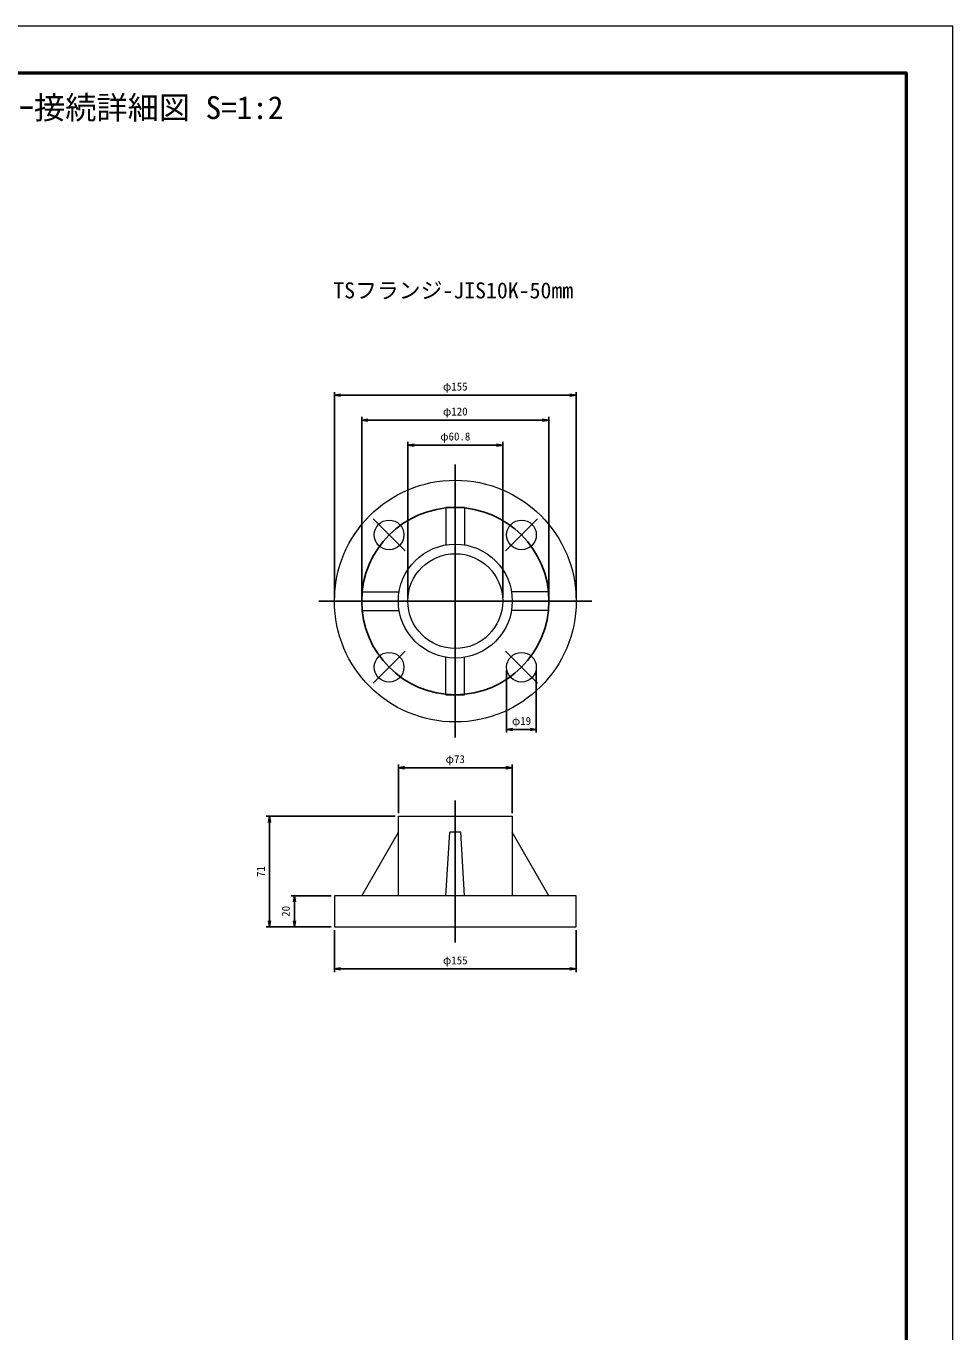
# Model space of a CAD drawing. Units: millimetres on the paper, scale 1:2. Extents: x 0 to 1024, y 0 to 841.
# Drawn here: x 297 to 594, y 422.5 to 841 of the extents above; entities that cross this region are included whole.
import ezdxf
from ezdxf.enums import TextEntityAlignment as Align

# ---------------------------------------------------------------- set-up
doc = ezdxf.new("R2010")
doc.units = ezdxf.units.MM
for name, color, linetype, lineweight in [('0_2', 7, 'Continuous', 13), ('D-STR-DIM', 7, 'Continuous', 25), ('D-TTL', 2, 'Continuous', 50), ('D-TTL-FRAM', 2, 'Continuous', 13), ('HOJO', 2, 'Continuous', 25)]:
    doc.layers.add(name, color=color, linetype=linetype, lineweight=lineweight)
doc.layers.add('D-TTL-TXT', color=7, linetype='Continuous')
doc.styles.add('ＭＳ ゴシック', font='')
doc.styles.get('ＭＳ ゴシック').set_extended_font_data('MS Gothic')

# ---------------------------------------------------------------- blocks, each defined once
blk = doc.blocks.new('open_arrow')
at = {"color": 0, "linetype": 'Continuous', "lineweight": -2}
blk.add_lwpolyline([(7.5, 1.25), (0, 0), (7.5, -1.25)], dxfattribs=at)

msp = doc.modelspace()

# ---------------------------------------------------------------- linework, layer by layer
at = {"layer": '0_2'}
for p, q in [((437.538, 686.709), (431.538, 686.709)), ((431.554, 686.561), (431.554, 674.714)), ((437.538, 686.709), (437.538, 674.711)), ((404.538, 659.709), (404.538, 653.709)), ((404.538, 659.709), (416.536, 659.709)), ((464.389, 659.694), (452.543, 659.694)), ((464.538, 653.709), (464.538, 659.709)), ((404.687, 653.725), (416.534, 653.725)), ((464.538, 653.709), (452.54, 653.709)), ((431.538, 626.709), (431.538, 638.708)), ((437.522, 626.858), (437.522, 638.705)), ((431.538, 626.709), (437.538, 626.709)), ((416.288, 587.774), (452.788, 587.774)), ((416.288, 562.274), (416.288, 587.774)), ((452.788, 587.774), (452.788, 562.274)), ((404.538, 562.274), (416.288, 582.626)), ((431.538, 562.274), (432.788, 582.626)), ((436.288, 582.626), (432.788, 582.626)), ((437.538, 562.274), (436.288, 582.626)), ((464.538, 562.274), (452.788, 582.626)), ((473.288, 562.274), (395.788, 562.274)), ((395.788, 562.274), (395.788, 552.274)), ((473.288, 552.274), (473.288, 562.274)), ((395.788, 552.274), (473.288, 552.274))]:
    msp.add_line(p, q, dxfattribs=at)
for centre, radius in [((434.538, 656.709), 38.75), ((413.325, 677.923), 4.75), ((455.751, 677.923), 4.75), ((434.538, 656.709), 18.25), ((434.538, 656.709), 15.2), ((413.325, 635.496), 4.75), ((455.751, 635.496), 4.75)]:
    msp.add_circle(centre, radius, dxfattribs=at)
at = {"layer": 'D-STR-DIM'}
for p, q in [((395.788, 657.709), (395.788, 723.724)), ((473.288, 722.724), (395.788, 722.724)), ((473.288, 657.709), (473.288, 723.724)), ((404.538, 657.709), (404.538, 715.724)), ((464.538, 657.709), (464.538, 715.724)), ((464.538, 714.724), (404.538, 714.724)), ((419.338, 657.709), (419.338, 707.724)), ((449.738, 657.709), (449.738, 707.724)), ((449.738, 706.724), (419.338, 706.724)), ((451.001, 634.496), (451.001, 614.546)), ((460.501, 634.496), (460.501, 614.546)), ((460.501, 615.546), (451.001, 615.546)), ((416.288, 588.774), (416.288, 604.31)), ((452.788, 603.31), (416.288, 603.31)), ((452.788, 588.774), (452.788, 604.31)), ((415.288, 587.774), (373.978, 587.774)), ((374.978, 552.274), (374.978, 587.774)), ((394.788, 562.274), (381.978, 562.274)), ((382.978, 552.274), (382.978, 562.274)), ((394.788, 552.274), (373.978, 552.274)), ((394.788, 552.274), (381.978, 552.274)), ((395.788, 551.274), (395.788, 537.818)), ((473.288, 551.274), (473.288, 537.818)), ((473.288, 538.818), (395.788, 538.818))]:
    msp.add_line(p, q, dxfattribs=at)
at = {"layer": 'D-TTL'}
msp.add_lwpolyline([(579, 15), (15, 15), (15, 826), (579, 826)], close=True, dxfattribs=at)
at = {"layer": 'D-TTL-FRAM'}
msp.add_lwpolyline([(0, 0), (594, 0), (594, 841), (0, 841)], close=True, dxfattribs=at)
at = {"layer": 'HOJO'}
for p, q in [((434.538, 700.459), (434.538, 612.959)), ((408.198, 683.049), (418.451, 672.796)), ((460.878, 683.049), (450.625, 672.796)), ((478.288, 656.709), (390.788, 656.709)), ((408.198, 630.37), (418.451, 640.623)), ((460.878, 630.37), (450.625, 640.623)), ((434.538, 547.274), (434.538, 592.774))]:
    msp.add_line(p, q, dxfattribs=at)
msp.add_circle((434.538, 656.709), 30, dxfattribs=at)

# ---------------------------------------------------------------- block references
at = {"layer": 'D-STR-DIM', "xscale": 0.267, "yscale": 0.267}
for p in [(395.788, 722.724), (404.538, 714.724), (419.338, 706.724), (451.001, 615.546), (416.288, 603.31), (395.788, 538.818)]:
    msp.add_blockref('open_arrow', p, dxfattribs=at)
for p, rotation in [((473.288, 722.724), 180), ((464.538, 714.724), 180), ((449.738, 706.724), 180), ((460.501, 615.546), 180), ((452.788, 603.31), 180), ((374.978, 587.774), 270), ((382.978, 562.274), 270), ((374.978, 552.274), 90), ((382.978, 552.274), 90), ((473.288, 538.818), 180)]:
    msp.add_blockref('open_arrow', p, dxfattribs=dict(at, rotation=rotation))

# ---------------------------------------------------------------- texts
at = {"layer": 'D-STR-DIM', "style": 'ＭＳ ゴシック'}
for s, p in [('φ155', (434.538, 725.474)), ('φ120', (434.538, 717.474)), ('φ60.8', (434.538, 709.474)), ('φ19', (455.751, 618.296)), ('φ73', (434.538, 606.06)), ('φ155', (434.538, 541.568))]:
    msp.add_text(s, height=2.566, dxfattribs=at).set_placement(p, align=Align.MIDDLE_CENTER)
for s, p in [('71', (372.228, 570.024)), ('20', (380.228, 557.274))]:
    msp.add_text(s, height=2.566, rotation=90, dxfattribs=at).set_placement(p, align=Align.MIDDLE_CENTER)
at = {"layer": 'D-TTL-TXT', "style": 'ＭＳ ゴシック'}
for s, height, p in [('ｸｲｯｸﾄﾞﾚｰﾝ・ｴﾊﾞﾌﾘｰ接続詳細図 S=1:2', 7.331, (297, 809.015)), ('TSフランジ-JIS10K-50mm', 5.132, (433.876, 752.186))]:
    msp.add_text(s, height=height, dxfattribs=at).set_placement(p, align=Align.BOTTOM_CENTER)

doc.saveas('drawing.dxf')
